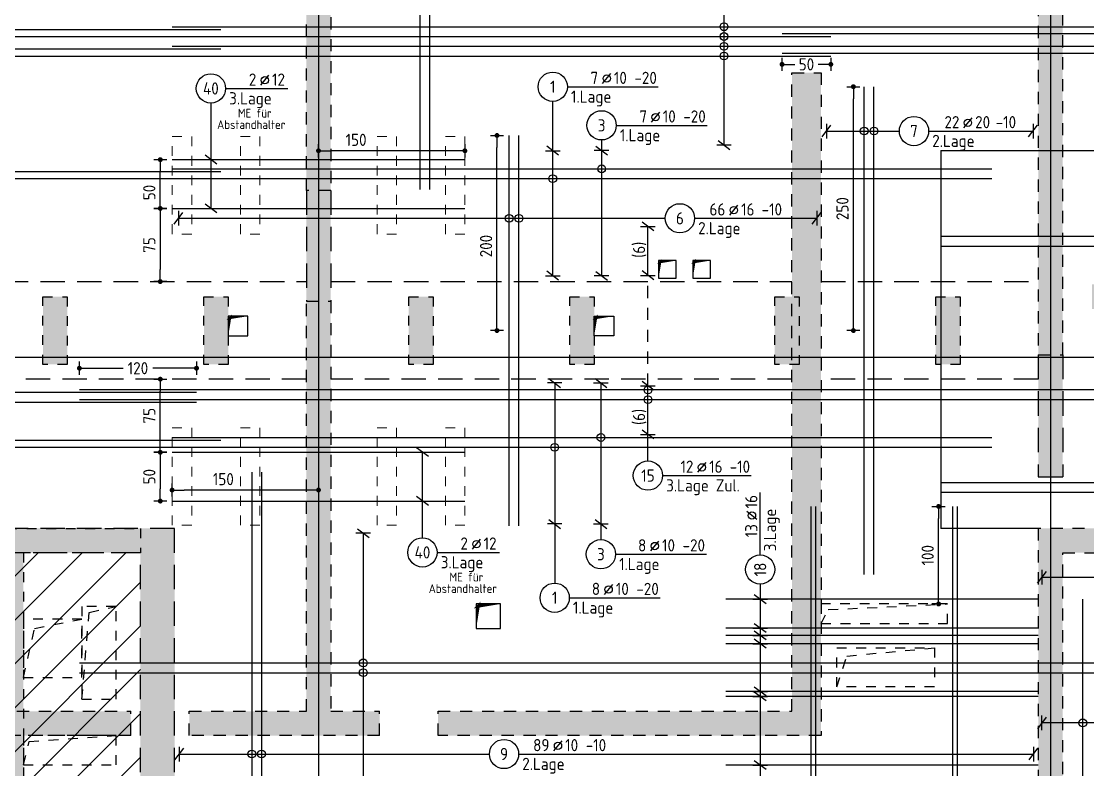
# Model space of a CAD drawing. Extents: x -10 to 81.1, y -14.9 to 49.1.
# Drawn here: x 19.01 to 29.94, y 25.48 to 33.15 of the extents above; entities that cross this region are included whole.
import ezdxf
from ezdxf.enums import TextEntityAlignment as Align

# ---------------------------------------------------------------- set-up
doc = ezdxf.new("R2010")
doc.units = 0
doc.header["$LTSCALE"] = 0.5
for name, pattern in [('AUSGEZOGEN', [1000.01, 1000, 0.01]), ('DASHED', [0.75, 0.5, -0.25]), ('DOT', [0.175, 0.05, -0.125]), ('DOT2', [0.125, 0, -0.125]), ('HIDDEN', [0.375, 0.25, -0.125]), ('HIDDEN2', [0.187, 0.125, -0.062]), ('PUNKT', [0.175, 0.05, -0.125]), ('STRICHLINIE', [0.75, 0.5, -0.25]), ('VERDECKT', [0.375, 0.25, -0.125])]:
    doc.linetypes.add(name, pattern=pattern)
for name, color, linetype in [('1.UG', 7, 'Continuous'), ('ACHSEN', 7, 'Continuous'), ('BETON', 7, 'Continuous'), ('DD', 7, 'Continuous'), ('DS', 7, 'Continuous'), ('grau_hell', 7, 'Continuous'), ('grau_mittel', 7, 'Continuous'), ('MASSE', 7, 'Continuous'), ('OBJEKT', 7, 'Continuous'), ('RND', 7, 'Continuous'), ('SCHATTEN', 7, 'Continuous'), ('TEXT', 7, 'Continuous'), ('TWP_Auflager_Schraff', 7, 'Continuous'), ('VERDECKT', 7, 'Continuous'), ('VERDECKT2', 7, 'Continuous')]:
    doc.layers.add(name, color=color, linetype=linetype)
doc.layers.add('NOPLOT', color=7, linetype='Continuous', plot=False)
doc.styles.add('txt', font='isocp.shx')
doc.dimstyles.new('DOT_I', dxfattribs={"dimscale": 0.5, "dimtxt": 0.25, "dimasz": 0.25, "dimexe": 0.1, "dimexo": 0.3, "dimgap": 0.1, "dimtad": 1, "dimdec": 3, "dimzin": 3, "dimtxsty": 'txt', "dimblk": 'DOT', "dimblk1": 'DOT', "dimblk2": 'DOT', "dimsah": 1, "dimcen": 0.1, "dimse1": 1, "dimse2": 1, "dimazin": 0, "dimtfac": 1, "dimtdec": 4, "dimtix": 1, "dimtmove": 2, "dimatfit": 3, "dimfxl": 0, "dimtvp": 1, "dimtolj": 1, "dimtzin": 0, "dimarcsym": 0})

# ---------------------------------------------------------------- blocks, each defined once
blk = doc.blocks.new('lei_gre')
at = {"layer": 'RND', "color": 7, "linetype": 'Continuous'}
for p, q in [((-0.09, -0.12), (0.09, 0.12)), ((0, 0.15), (0, -0.15))]:
    blk.add_line(p, q, dxfattribs=at)
blk = doc.blocks.new('RND_LEI')
at = {"layer": 'RND', "color": 7, "linetype": 'Continuous'}
blk.add_line((1.022, 0.066), (1.19, 0.27), dxfattribs=at)
for centre, radius in [((0, 0), 0.3), ((1.106, 0.168), 0.075)]:
    blk.add_circle(centre, radius, dxfattribs=at)
at = {"layer": 'RND', "color": 7, "linetype": 'Continuous', "style": 'txt'}
blk.add_attdef('ANZ', text='', height=0.25, dxfattribs=at).set_placement((0.931, 0.057), align=Align.RIGHT)
for tag, p in [('DUM', (1.253, 0.057)), ('ABSTD', (1.674, 0.057)), ('POSTXT', (0.374, -0.327))]:
    blk.add_attdef(tag, p, '', height=0.25, dxfattribs=at)
blk.add_attdef('POSL', text='', height=0.25, dxfattribs=at).set_placement((0, 0), align=Align.MIDDLE)
blk = doc.blocks.new('DOT')
at = {"layer": 'MASSE', "color": 7, "linetype": 'Continuous'}
for p, q in [((0, 0), (-1, 0)), ((0, 0.54), (0, -0.54))]:
    blk.add_line(p, q, dxfattribs=at)
at = {"layer": 'MASSE', "color": 7, "linetype": 'Continuous', "const_width": 0.2}
blk.add_lwpolyline([(-0.1, 0, 1), (0.1, 0, 1)], format="xyb", close=True, dxfattribs=at)
blk = doc.blocks.new('*D18')
at = {"layer": 'Defpoints', "color": 0, "linetype": 'AUSGEZOGEN', "transparency": 16777216}
for p in [(23.883, 31.979), (23.883, 31.979), (23.883, 29.979)]:
    blk.add_point(p, dxfattribs=at)
at = {"layer": 'MASSE', "color": 0, "linetype": 'AUSGEZOGEN', "lineweight": -2, "transparency": 16777216}
blk.add_line((23.883, 30.104), (23.883, 31.854), dxfattribs=at)
at = {"layer": 'MASSE', "color": 0, "linetype": 'AUSGEZOGEN', "lineweight": -2, "transparency": 16777216, "xscale": 0.125, "yscale": 0.125, "zscale": 0.125}
for p, rotation in [((23.883, 31.979), 90), ((23.883, 29.979), 270)]:
    blk.add_blockref('DOT', p, dxfattribs=dict(at, rotation=rotation))
at = {"layer": 'MASSE', "color": 0, "linetype": 'AUSGEZOGEN', "transparency": 16777216, "insert": (23.771, 30.845), "char_height": 0.125, "attachment_point": 5, "rotation": 90, "style": 'txt'}
blk.add_mtext('\\A1;200', dxfattribs=at)
blk = doc.blocks.new('*D22')
at = {"layer": 'Defpoints', "color": 0, "linetype": 'AUSGEZOGEN', "transparency": 16777216}
for p in [(27.535, 32.479), (27.535, 32.479), (27.535, 29.979)]:
    blk.add_point(p, dxfattribs=at)
at = {"layer": 'MASSE', "color": 0, "linetype": 'AUSGEZOGEN', "lineweight": -2, "transparency": 16777216}
blk.add_line((27.535, 30.104), (27.535, 32.354), dxfattribs=at)
at = {"layer": 'MASSE', "color": 0, "linetype": 'AUSGEZOGEN', "lineweight": -2, "transparency": 16777216, "xscale": 0.125, "yscale": 0.125, "zscale": 0.125}
for p, rotation in [((27.535, 32.479), 90), ((27.535, 29.979), 270)]:
    blk.add_blockref('DOT', p, dxfattribs=dict(at, rotation=rotation))
at = {"layer": 'MASSE', "color": 0, "linetype": 'AUSGEZOGEN', "transparency": 16777216, "insert": (27.423, 31.229), "char_height": 0.125, "attachment_point": 5, "rotation": 90, "style": 'txt'}
blk.add_mtext('\\A1;250', dxfattribs=at)
blk = doc.blocks.new('*D27')
at = {"layer": 'Defpoints', "color": 0, "linetype": 'AUSGEZOGEN', "transparency": 16777216}
for p in [(19.604, 29.593), (19.604, 29.593), (20.804, 29.593)]:
    blk.add_point(p, dxfattribs=at)
at = {"layer": 'MASSE', "color": 0, "linetype": 'AUSGEZOGEN', "lineweight": -2, "transparency": 16777216}
for p, q in [((19.729, 29.593), (20.054, 29.593)), ((20.679, 29.593), (20.355, 29.593))]:
    blk.add_line(p, q, dxfattribs=at)
at = {"layer": 'MASSE', "color": 0, "linetype": 'AUSGEZOGEN', "lineweight": -2, "transparency": 16777216, "xscale": 0.125, "yscale": 0.125, "zscale": 0.125, "rotation": 180}
blk.add_blockref('DOT', (19.604, 29.593), dxfattribs=at)
at = {"layer": 'MASSE', "color": 0, "linetype": 'AUSGEZOGEN', "lineweight": -2, "transparency": 16777216, "xscale": 0.125, "yscale": 0.125, "zscale": 0.125}
blk.add_blockref('DOT', (20.804, 29.593), dxfattribs=at)
at = {"layer": 'MASSE', "color": 0, "linetype": 'AUSGEZOGEN', "transparency": 16777216, "insert": (20.204, 29.593), "char_height": 0.125, "attachment_point": 5, "style": 'txt'}
blk.add_mtext('\\A1;120', dxfattribs=at)
blk = doc.blocks.new('*D31')
at = {"layer": 'Defpoints', "color": 0, "linetype": 'AUSGEZOGEN', "transparency": 16777216}
for p in [(28.408, 28.176), (28.408, 28.176), (28.408, 27.176)]:
    blk.add_point(p, dxfattribs=at)
at = {"layer": 'MASSE', "color": 0, "linetype": 'AUSGEZOGEN', "lineweight": -2, "transparency": 16777216}
blk.add_line((28.408, 27.301), (28.408, 28.051), dxfattribs=at)
at = {"layer": 'MASSE', "color": 0, "linetype": 'AUSGEZOGEN', "lineweight": -2, "transparency": 16777216, "xscale": 0.125, "yscale": 0.125, "zscale": 0.125}
for p, rotation in [((28.408, 28.176), 90), ((28.408, 27.176), 270)]:
    blk.add_blockref('DOT', p, dxfattribs=dict(at, rotation=rotation))
at = {"layer": 'MASSE', "color": 0, "linetype": 'AUSGEZOGEN', "transparency": 16777216, "insert": (28.296, 27.676), "char_height": 0.125, "attachment_point": 5, "rotation": 90, "style": 'txt'}
blk.add_mtext('\\A1;100', dxfattribs=at)
blk = doc.blocks.new('*D70')
at = {"layer": 'Defpoints', "color": 0, "linetype": 'AUSGEZOGEN', "transparency": 16777216}
for p in [(22.054, 31.822), (22.054, 31.822), (23.554, 31.822)]:
    blk.add_point(p, dxfattribs=at)
at = {"layer": 'MASSE', "color": 0, "linetype": 'AUSGEZOGEN', "lineweight": -2, "transparency": 16777216}
blk.add_line((23.429, 31.822), (22.179, 31.822), dxfattribs=at)
at = {"layer": 'MASSE', "color": 0, "linetype": 'AUSGEZOGEN', "lineweight": -2, "transparency": 16777216, "xscale": 0.125, "yscale": 0.125, "zscale": 0.125, "rotation": 180}
blk.add_blockref('DOT', (22.054, 31.822), dxfattribs=at)
at = {"layer": 'MASSE', "color": 0, "linetype": 'AUSGEZOGEN', "lineweight": -2, "transparency": 16777216, "xscale": 0.125, "yscale": 0.125, "zscale": 0.125}
blk.add_blockref('DOT', (23.554, 31.822), dxfattribs=at)
at = {"layer": 'MASSE', "color": 0, "linetype": 'AUSGEZOGEN', "transparency": 16777216, "insert": (22.439, 31.934), "char_height": 0.125, "attachment_point": 5, "style": 'txt'}
blk.add_mtext('\\A1;150', dxfattribs=at)
blk = doc.blocks.new('*D72')
at = {"layer": 'Defpoints', "color": 0, "linetype": 'AUSGEZOGEN', "transparency": 16777216}
for p in [(20.433, 31.731), (20.433, 31.731), (20.433, 31.231)]:
    blk.add_point(p, dxfattribs=at)
at = {"layer": 'MASSE', "color": 0, "linetype": 'AUSGEZOGEN', "lineweight": -2, "transparency": 16777216}
blk.add_line((20.433, 31.356), (20.433, 31.606), dxfattribs=at)
at = {"layer": 'MASSE', "color": 0, "linetype": 'AUSGEZOGEN', "lineweight": -2, "transparency": 16777216, "xscale": 0.125, "yscale": 0.125, "zscale": 0.125}
for p, rotation in [((20.433, 31.731), 90), ((20.433, 31.231), 270)]:
    blk.add_blockref('DOT', p, dxfattribs=dict(at, rotation=rotation))
at = {"layer": 'MASSE', "color": 0, "linetype": 'AUSGEZOGEN', "transparency": 16777216, "insert": (20.32, 31.394), "char_height": 0.125, "attachment_point": 5, "rotation": 90, "style": 'txt'}
blk.add_mtext('\\A1;50', dxfattribs=at)
blk = doc.blocks.new('*D73')
at = {"layer": 'Defpoints', "color": 0, "linetype": 'AUSGEZOGEN', "transparency": 16777216}
for p in [(20.433, 31.231), (20.433, 30.481), (20.433, 30.481)]:
    blk.add_point(p, dxfattribs=at)
at = {"layer": 'MASSE', "color": 0, "linetype": 'AUSGEZOGEN', "lineweight": -2, "transparency": 16777216}
blk.add_line((20.433, 31.106), (20.433, 30.606), dxfattribs=at)
at = {"layer": 'MASSE', "color": 0, "linetype": 'AUSGEZOGEN', "lineweight": -2, "transparency": 16777216, "xscale": 0.125, "yscale": 0.125, "zscale": 0.125}
for p, rotation in [((20.433, 31.231), 90), ((20.433, 30.481), 270)]:
    blk.add_blockref('DOT', p, dxfattribs=dict(at, rotation=rotation))
at = {"layer": 'MASSE', "color": 0, "linetype": 'AUSGEZOGEN', "transparency": 16777216, "insert": (20.32, 30.856), "char_height": 0.125, "attachment_point": 5, "rotation": 90, "style": 'txt'}
blk.add_mtext('\\A1;75', dxfattribs=at)
blk = doc.blocks.new('*D75')
at = {"layer": 'Defpoints', "color": 0, "linetype": 'AUSGEZOGEN', "transparency": 16777216}
for p in [(20.433, 29.481), (20.433, 29.481), (20.433, 28.731)]:
    blk.add_point(p, dxfattribs=at)
at = {"layer": 'MASSE', "color": 0, "linetype": 'AUSGEZOGEN', "lineweight": -2, "transparency": 16777216}
blk.add_line((20.433, 28.856), (20.433, 29.356), dxfattribs=at)
at = {"layer": 'MASSE', "color": 0, "linetype": 'AUSGEZOGEN', "lineweight": -2, "transparency": 16777216, "xscale": 0.125, "yscale": 0.125, "zscale": 0.125}
for p, rotation in [((20.433, 29.481), 90), ((20.433, 28.731), 270)]:
    blk.add_blockref('DOT', p, dxfattribs=dict(at, rotation=rotation))
at = {"layer": 'MASSE', "color": 0, "linetype": 'AUSGEZOGEN', "transparency": 16777216, "insert": (20.32, 29.106), "char_height": 0.125, "attachment_point": 5, "rotation": 90, "style": 'txt'}
blk.add_mtext('\\A1;75', dxfattribs=at)
blk = doc.blocks.new('*D76')
at = {"layer": 'Defpoints', "color": 0, "linetype": 'AUSGEZOGEN', "transparency": 16777216}
for p in [(20.433, 28.731), (20.433, 28.231), (20.433, 28.231)]:
    blk.add_point(p, dxfattribs=at)
at = {"layer": 'MASSE', "color": 0, "linetype": 'AUSGEZOGEN', "lineweight": -2, "transparency": 16777216}
blk.add_line((20.433, 28.606), (20.433, 28.356), dxfattribs=at)
at = {"layer": 'MASSE', "color": 0, "linetype": 'AUSGEZOGEN', "lineweight": -2, "transparency": 16777216, "xscale": 0.125, "yscale": 0.125, "zscale": 0.125}
for p, rotation in [((20.433, 28.731), 90), ((20.433, 28.231), 270)]:
    blk.add_blockref('DOT', p, dxfattribs=dict(at, rotation=rotation))
at = {"layer": 'MASSE', "color": 0, "linetype": 'AUSGEZOGEN', "transparency": 16777216, "insert": (20.32, 28.481), "char_height": 0.125, "attachment_point": 5, "rotation": 90, "style": 'txt'}
blk.add_mtext('\\A1;50', dxfattribs=at)
blk = doc.blocks.new('*D77')
at = {"layer": 'Defpoints', "color": 0, "linetype": 'AUSGEZOGEN', "transparency": 16777216}
for p in [(20.554, 28.344), (20.554, 28.344), (22.054, 28.344)]:
    blk.add_point(p, dxfattribs=at)
at = {"layer": 'MASSE', "color": 0, "linetype": 'AUSGEZOGEN', "lineweight": -2, "transparency": 16777216}
blk.add_line((21.929, 28.344), (20.679, 28.344), dxfattribs=at)
at = {"layer": 'MASSE', "color": 0, "linetype": 'AUSGEZOGEN', "lineweight": -2, "transparency": 16777216, "xscale": 0.125, "yscale": 0.125, "zscale": 0.125, "rotation": 180}
blk.add_blockref('DOT', (20.554, 28.344), dxfattribs=at)
at = {"layer": 'MASSE', "color": 0, "linetype": 'AUSGEZOGEN', "lineweight": -2, "transparency": 16777216, "xscale": 0.125, "yscale": 0.125, "zscale": 0.125}
blk.add_blockref('DOT', (22.054, 28.344), dxfattribs=at)
at = {"layer": 'MASSE', "color": 0, "linetype": 'AUSGEZOGEN', "transparency": 16777216, "insert": (21.079, 28.456), "char_height": 0.125, "attachment_point": 5, "style": 'txt'}
blk.add_mtext('\\A1;150', dxfattribs=at)
blk = doc.blocks.new('*D79')
at = {"layer": 'Defpoints', "color": 0, "linetype": 'AUSGEZOGEN', "transparency": 16777216}
for p in [(26.804, 32.708), (26.804, 32.708), (27.304, 32.708)]:
    blk.add_point(p, dxfattribs=at)
at = {"layer": 'MASSE', "color": 0, "linetype": 'AUSGEZOGEN', "lineweight": -2, "transparency": 16777216}
for p, q in [((26.929, 32.708), (26.936, 32.708)), ((27.179, 32.708), (27.173, 32.708))]:
    blk.add_line(p, q, dxfattribs=at)
at = {"layer": 'MASSE', "color": 0, "linetype": 'AUSGEZOGEN', "lineweight": -2, "transparency": 16777216, "xscale": 0.125, "yscale": 0.125, "zscale": 0.125, "rotation": 180}
blk.add_blockref('DOT', (26.804, 32.708), dxfattribs=at)
at = {"layer": 'MASSE', "color": 0, "linetype": 'AUSGEZOGEN', "lineweight": -2, "transparency": 16777216, "xscale": 0.125, "yscale": 0.125, "zscale": 0.125}
blk.add_blockref('DOT', (27.304, 32.708), dxfattribs=at)
at = {"layer": 'MASSE', "color": 0, "linetype": 'AUSGEZOGEN', "transparency": 16777216, "insert": (27.054, 32.708), "char_height": 0.125, "attachment_point": 5, "style": 'txt'}
blk.add_mtext('\\A1;50', dxfattribs=at)

msp = doc.modelspace()

# ---------------------------------------------------------------- hatches: boundary and pattern name
at = {"layer": '1.UG', "linetype": 'DOT'}
h = msp.add_hatch(dxfattribs=at)
h.set_pattern_fill('DOTS', scale=0.05, double=1)
h.set_pattern_definition([(0, (-9.57269, -37.34887), (0.0396875, 0.079375), [0, -0.079375])])
h.paths.add_polyline_path([(32.3895, 25.8013), (32.3895, 25.5513), (33.9795, 25.5513), (33.9795, 23.5763), (32.3895, 23.5763), (32.3895, 23.3263), (37.1795, 23.3263), (37.1795, 24.0363), (36.9295, 24.0363), (36.9295, 23.5763), (34.2295, 23.5763), (34.2295, 25.5513), (36.9295, 25.5513), (36.9295, 25.0863), (37.1795, 25.0863), (37.1795, 25.951), (36.9295, 25.951), (36.9295, 25.8013)], flags=17)
h.paths.add_polyline_path([(13.3545, 23.3263), (13.3545, 23.5763), (9.5895, 23.5763), (9.5895, 23.3263)], flags=17)
h.paths.add_polyline_path([(4.6895, 25.7213), (4.6895, 37.5263), (8.1795, 37.5263), (8.1795, 29.5763), (9.5545, 29.5763), (9.5545, 29.8263), (8.4295, 29.8263), (8.4295, 37.5263), (10.6795, 37.5263), (10.6795, 36.2863), (10.9295, 36.2863), (10.9295, 37.8263), (4.5295, 37.8263), (4.5295, 30.7513), (4.4795, 30.7513), (4.4795, 26.0213), (4.0245, 26.0213), (4.0245, 25.7213)])
h.paths.add_polyline_path([(10.9295, 35.1513), (10.6795, 35.1513), (10.6795, 29.5763), (10.9295, 29.5763)])
h.paths.add_polyline_path([(43.1545, 23.6013), (43.1545, 23.3013), (43.4545, 23.3013), (43.4545, 23.6013)])
h.paths.add_polyline_path([(43.4545, 30.3263), (43.1545, 30.3263), (43.1545, 29.5763), (43.4545, 29.5763)])
h.paths.add_polyline_path([(43.4545, 37.8263), (36.9295, 37.8263), (36.9295, 36.2863), (37.1795, 36.2863), (37.1795, 37.5263), (39.4295, 37.5263), (39.4295, 29.8263), (38.3045, 29.8263), (38.3045, 29.5763), (39.6795, 29.5763), (39.6795, 37.5263), (43.1545, 37.5263), (43.1545, 32.8263), (43.4545, 32.8263)])
h.paths.add_polyline_path([(36.9295, 29.8263), (35.8795, 29.8263), (35.8795, 29.5763), (37.1795, 29.5763), (37.1795, 35.1513), (36.9295, 35.1513)])
h.paths.add_polyline_path([(34.2295, 29.6313), (34.4795, 29.6313), (34.4795, 30.3263), (34.2295, 30.3263)])
h.paths.add_polyline_path([(32.3795, 30.3263), (32.1295, 30.3263), (32.1295, 29.6313), (32.3795, 29.6313)])
h.paths.add_polyline_path([(30.7295, 30.3263), (30.4795, 30.3263), (30.4795, 29.6313), (30.7295, 29.6313)])
h.paths.add_polyline_path([(28.6295, 30.3263), (28.3795, 30.3263), (28.3795, 29.6313), (28.6295, 29.6313)])
h.paths.add_polyline_path([(26.7295, 29.6313), (26.9795, 29.6313), (26.9795, 30.3263), (26.7295, 30.3263)])
h.paths.add_polyline_path([(24.6295, 29.6313), (24.8795, 29.6313), (24.8795, 30.3263), (24.6295, 30.3263)])
h.paths.add_polyline_path([(22.9795, 29.6313), (23.2295, 29.6313), (23.2295, 30.3263), (22.9795, 30.3263)])
h.paths.add_polyline_path([(21.1295, 30.3263), (20.8795, 30.3263), (20.8795, 29.6313), (21.1295, 29.6313)])
h.paths.add_polyline_path([(19.2295, 29.6313), (19.4795, 29.6313), (19.4795, 30.3263), (19.2295, 30.3263)])
h.paths.add_polyline_path([(17.1295, 29.6313), (17.3795, 29.6313), (17.3795, 30.3263), (17.1295, 30.3263)])
h.paths.add_polyline_path([(15.7295, 30.3263), (15.4795, 30.3263), (15.4795, 29.6313), (15.7295, 29.6313)])
h.paths.add_polyline_path([(13.6295, 30.3263), (13.3795, 30.3263), (13.3795, 29.6313), (13.6295, 29.6313)])
h.paths.add_polyline_path([(14.7045, 37.8263), (14.4045, 37.8263), (14.4045, 37.5263), (14.7045, 37.5263)])
h.paths.add_polyline_path([(21.9045, 37.5263), (22.2045, 37.5263), (22.2045, 37.8263), (21.9045, 37.8263)])
h.paths.add_polyline_path([(29.7045, 37.8263), (29.4045, 37.8263), (29.4045, 37.5263), (29.7045, 37.5263)])
h.paths.add_polyline_path([(31.1045, 23.5763), (19.0295, 23.5763), (19.0295, 27.7013), (20.2295, 27.7013), (20.2295, 27.9513), (17.4645, 27.9513), (17.4645, 27.7013), (17.6145, 27.7013), (17.6145, 26.5113), (14.7645, 26.5113), (14.7645, 27.7013), (16.5795, 27.7013), (16.5795, 27.9513), (8.1795, 27.9513), (8.1795, 23.3263), (8.5795, 23.3263), (8.5795, 23.5763), (8.4295, 23.5763), (8.4295, 27.7013), (14.5145, 27.7013), (14.5145, 23.5763), (14.3645, 23.5763), (14.3645, 23.3263), (14.9145, 23.3263), (14.9145, 23.5763), (14.7645, 23.5763), (14.7645, 26.2613), (17.8645, 26.2613), (17.8645, 27.7013), (18.7795, 27.7013), (18.7795, 23.5763), (15.9245, 23.5763), (15.9245, 23.3263), (31.5045, 23.3263), (31.5045, 23.5763), (31.3545, 23.5763), (31.3545, 25.5513), (31.5045, 25.5513), (31.5045, 25.8013), (31.3545, 25.8013), (31.3545, 27.7013), (36.9295, 27.7013), (36.9295, 26.836), (37.1795, 26.836), (37.1795, 27.9513), (31.1045, 27.9513)])
h.paths.add_polyline_path([(4.4795, 22.3263), (4.6895, 22.3263), (4.6895, 23.6713), (4.0245, 23.6713), (4.0245, 23.3713), (4.4795, 23.3713)])
at = {"layer": 'grau_hell', "linetype": 'AUSGEZOGEN'}
h = msp.add_hatch(dxfattribs=at)
h.set_pattern_fill('ANSI31', color=9, scale=0.1, style=0, double=1)
h.set_pattern_definition([(45, (-0.26874, 0.16787), (-0.2245064, 0.2245064), [])])
h.paths.add_polyline_path([(34.2295, 25.5513), (36.9295, 25.5513), (36.9295, 23.5763), (34.2295, 23.5763)], flags=16)
h.paths.add_polyline_path([(10.9295, 27.7013), (10.9295, 29.5763), (10.6795, 29.5763), (10.6795, 37.5263), (8.1795, 37.5263), (8.1795, 32.6613), (6.7295, 32.6613), (6.7295, 32.1963), (6.2045, 32.1963), (6.2045, 32.6135), (4.4545, 32.6135), (4.4545, 30.7513), (4.4045, 30.7513), (4.4045, 26.0213), (4.0245, 26.0213), (4.0245, 23.3713), (4.4045, 23.3713), (4.4045, 22.3263), (43.4545, 22.3263), (43.4545, 33.6135), (41.7045, 33.6135), (41.7045, 33.1963), (41.1295, 33.1963), (41.1295, 33.6613), (39.6795, 33.6613), (39.6795, 37.5263), (37.1795, 37.5263), (37.1795, 29.5763), (35.8795, 29.5763), (35.8795, 27.7013), (31.3545, 27.7013), (31.3545, 23.3263), (20.2295, 23.3263), (20.2295, 27.7013), (17.4645, 27.7013), (17.4645, 27.9513), (16.5795, 27.9513), (16.5795, 27.7013)])
at = {"layer": 'grau_hell'}
msp.add_hatch(color=9, dxfattribs=at).paths.add_polyline_path([(20.2295, 26.0763), (20.5793, 26.0763), (20.5793, 27.9513), (20.2295, 27.9513), (20.2295, 27.7013)])
h = msp.add_hatch(color=9, dxfattribs=at)
h.paths.add_polyline_path([(20.2295, 23.5763), (20.5793, 23.5763), (20.5793, 24.6196), (20.2295, 24.6196)])
h.paths.add_polyline_path([(20.2295, 24.6196), (20.5793, 24.6196), (20.5793, 25.8263), (20.2295, 25.8263)])
at = {"layer": 'grau_mittel'}
h = msp.add_hatch(color=61, dxfattribs=at)
h.paths.add_polyline_path([(11.7045, 26.0763), (11.7045, 25.8263), (13.7145, 25.8263), (13.7145, 26.0763)])
h.paths.add_polyline_path([(20.7295, 26.0763), (20.7295, 25.8263), (22.6795, 25.8263), (22.6795, 26.0763), (22.1795, 26.0763), (22.1795, 30.2813), (21.9295, 30.2813), (21.9295, 26.0763)])
h.paths.add_polyline_path([(17.6145, 26.0763), (17.6145, 26.0113), (17.3645, 26.0113), (17.3645, 26.0763), (15.0145, 26.0763), (15.0145, 26.0113), (14.7645, 26.0113), (14.7645, 26.0763), (13.7145, 26.0763), (13.7145, 25.8263), (20.1295, 25.8263), (20.1295, 26.0763)])
h.paths.add_polyline_path([(26.9045, 33.2212), (27.2045, 33.2212), (27.2045, 38.8263), (26.9045, 38.8263), (26.9045, 37.8263), (24.5595, 37.8263), (24.5595, 37.5263), (26.9045, 37.5263)])
h.paths.add_polyline_path([(27.2045, 32.6212), (26.9045, 32.6212), (26.9045, 26.0763), (23.2795, 26.0763), (23.2795, 25.8263), (27.2045, 25.8263)])
h = msp.add_hatch(color=61, dxfattribs=at)
h.paths.add_polyline_path([(37.6895, 33.5763), (37.6895, 33.3263), (37.7995, 33.3263), (37.7995, 33.5763)])
h.paths.add_polyline_path([(16.9295, 22.3263), (17.1795, 22.3263), (17.1795, 23.3263), (17.4145, 23.3263), (17.4145, 23.5763), (16.7945, 23.5763), (16.7945, 23.3263), (16.9295, 23.3263)])
h.paths.add_polyline_path([(8.1795, 28.9762), (8.4295, 28.9762), (8.4295, 29.1663), (8.1795, 29.1663)])
h.paths.add_polyline_path([(8.4295, 28.7762), (8.1795, 28.7762), (8.1795, 27.6513), (4.7545, 27.6513), (4.7545, 30.5013), (8.1795, 30.5013), (8.1795, 30.3013), (8.4295, 30.3013), (8.4295, 30.9013), (8.1795, 30.9013), (8.1795, 30.7513), (4.7545, 30.7513), (4.7545, 37.5263), (8.1795, 37.5263), (8.1795, 32.4013), (8.4295, 32.4013), (8.4295, 37.8263), (4.4545, 37.8263), (4.4545, 30.7513), (4.4045, 30.7513), (4.4045, 22.3263), (4.7545, 22.3263), (4.7545, 23.3263), (8.5495, 23.3263), (8.5495, 23.5763), (8.4295, 23.5763), (8.4295, 24.3213), (8.1795, 24.3213), (8.1795, 23.5763), (4.7545, 23.5763), (4.7545, 27.4013), (8.1795, 27.4013), (8.1795, 26.3313), (8.4295, 26.3313)])
h.paths.add_polyline_path([(11.4295, 23.5763), (11.4295, 23.3263), (14.7845, 23.3263), (14.7845, 23.5763)])
h.paths.add_polyline_path([(11.1295, 23.3263), (11.1295, 23.5763), (10.5595, 23.5763), (10.5595, 23.3263), (10.6795, 23.3263), (10.6795, 22.3263), (10.9295, 22.3263), (10.9295, 23.3263)])
h.paths.add_polyline_path([(19.6245, 23.3263), (19.6245, 23.5763), (19.4245, 23.5763), (19.4245, 23.3263)])
h.paths.add_polyline_path([(27.2845, 23.3263), (27.2845, 23.5763), (19.9244, 23.5763), (19.9244, 23.3263)])
h.paths.add_polyline_path([(31.7545, 25.5513), (32.1545, 25.5513), (32.1545, 25.8013), (32.0045, 25.8013), (32.0045, 27.5012), (31.7545, 27.5012)])
h.paths.add_polyline_path([(34.2295, 25.3512), (33.9795, 25.3512), (33.9795, 23.5763), (32.0045, 23.5763), (32.0045, 25.3511), (31.7545, 25.3511), (31.7545, 23.5763), (29.6795, 23.5763), (29.6795, 24.1963), (29.4295, 24.1963), (29.4295, 23.5763), (27.5845, 23.5763), (27.5845, 23.3263), (30.0545, 23.3263), (30.0545, 22.3263), (30.3045, 22.3263), (30.3045, 23.3263), (36.9295, 23.3263), (36.9295, 22.3263), (37.1795, 22.3263), (37.1795, 24.0363), (36.9295, 24.0363), (36.9295, 23.5763), (34.2295, 23.5763)])
h.paths.add_polyline_path([(36.7795, 27.9513), (36.7795, 27.7013), (36.9295, 27.7013), (36.9295, 26.8363), (37.1795, 26.8363), (37.1795, 27.9513)])
h.paths.add_polyline_path([(37.1795, 25.3362), (37.0995, 25.3362), (37.0995, 25.4862), (37.1795, 25.4862), (37.1795, 25.9513), (36.9295, 25.9513), (36.9295, 25.8013), (34.2295, 25.8012), (34.2295, 27.7013), (36.5295, 27.7013), (36.5295, 27.9513), (33.0395, 27.9513), (33.0395, 27.7013), (33.9795, 27.7012), (33.9795, 25.8013), (33.0395, 25.8013), (33.0395, 25.5513), (36.9295, 25.5513), (36.9295, 25.0863), (37.1795, 25.0863)])
h.paths.add_polyline_path([(36.5295, 30.2013), (36.5295, 30.4513), (35.7495, 30.4513), (35.7495, 30.2013)])
h.paths.add_polyline_path([(36.8295, 30.4513), (36.8295, 30.2013), (37.7995, 30.2013), (37.7995, 30.4513), (37.1795, 30.4513), (37.1795, 32.0963), (36.9295, 32.0963), (36.9295, 30.4513)])
h.paths.add_polyline_path([(29.9795, 30.4513), (29.9795, 30.2013), (30.8645, 30.2013), (30.8645, 30.4513)])
h.paths.add_polyline_path([(32.1545, 27.9513), (29.4295, 27.9513), (29.4295, 25.2063), (29.6795, 25.2063), (29.6795, 27.7013), (31.7545, 27.7013), (31.7545, 27.7012), (32.0045, 27.7012), (32.0045, 27.7013), (32.1545, 27.7013)])
h.paths.add_polyline_path([(31.5595, 37.6262), (31.5595, 37.5263), (35.0495, 37.5263), (35.0495, 37.6262), (35.2495, 37.6262), (35.2495, 37.5263), (36.9295, 37.5263), (36.9295, 32.3963), (37.1795, 32.3963), (37.1795, 33.3263), (37.5895, 33.3263), (37.5895, 33.5763), (37.1795, 33.5763), (37.1795, 37.5263), (39.4295, 37.5263), (39.4295, 33.5763), (38.8095, 33.5763), (38.8095, 33.3263), (39.4295, 33.3263), (39.4295, 30.4513), (38.8095, 30.4513), (38.8095, 30.2013), (39.4295, 30.2013), (39.4295, 30.0013), (39.6795, 30.0013), (39.6795, 37.5263), (43.1545, 37.5263), (43.1545, 28.3513), (39.6795, 28.3513), (39.6795, 28.5013), (39.4295, 28.5013), (39.4295, 27.1013), (39.6795, 27.1013), (39.6795, 27.4763), (39.5795, 27.4763), (39.5795, 27.8263), (39.6795, 27.8263), (39.6795, 28.1013), (43.1545, 28.1013), (43.1545, 23.2763), (39.6795, 23.2763), (39.6795, 24.0763), (39.4295, 24.0763), (39.4295, 22.8763), (39.6795, 22.8763), (39.6795, 23.0263), (43.1545, 23.0263), (43.1545, 22.3263), (43.4545, 22.3263), (43.4545, 37.8263), (29.4295, 37.8263), (29.4295, 29.7313), (29.6795, 29.7313), (29.6795, 37.5263), (31.3595, 37.5263), (31.3595, 37.6262)])
h = msp.add_hatch(color=61, dxfattribs=at)
h.paths.add_polyline_path([(22.1795, 31.4163), (21.9295, 31.4163), (21.9295, 30.2813), (22.1795, 30.2813)])
h.paths.add_polyline_path([(22.1795, 35.8913), (21.9295, 35.8913), (21.9295, 31.4163), (22.1795, 31.4163)])
h.paths.add_polyline_path([(22.1795, 37.0263), (21.9295, 37.0263), (21.9295, 35.8913), (22.1795, 35.8913)])
msp.add_hatch(color=61, dxfattribs=at).paths.add_polyline_path([(29.4295, 28.4812), (29.6795, 28.4812), (29.6795, 29.7313), (29.4295, 29.7313)])

# ---------------------------------------------------------------- linework, layer by layer
at = {"layer": '1.UG', "color": 7, "linetype": 'PUNKT', "lineweight": -2}
for points in [[(19.2295, 30.3263), (19.4795, 30.3263), (19.4795, 29.6313), (19.2295, 29.6313)], [(20.8795, 30.3263), (21.1295, 30.3263), (21.1295, 29.6313), (20.8795, 29.6313)], [(22.9795, 30.3263), (23.2295, 30.3263), (23.2295, 29.6313), (22.9795, 29.6313)], [(24.6295, 30.3263), (24.8795, 30.3263), (24.8795, 29.6313), (24.6295, 29.6313)], [(26.7295, 30.3263), (26.9795, 30.3263), (26.9795, 29.6313), (26.7295, 29.6313)], [(28.3795, 30.3263), (28.6295, 30.3263), (28.6295, 29.6313), (28.3795, 29.6313)]]:
    msp.add_lwpolyline(points, close=True, dxfattribs=at)
msp.add_lwpolyline([(8.1795, 27.9513), (16.5795, 27.9513), (16.5795, 27.7013), (14.7645, 27.7013), (14.7645, 26.5113), (17.6145, 26.5113), (17.6145, 27.7013), (17.4645, 27.7013), (17.4645, 27.9513), (20.2295, 27.9513), (20.2295, 27.7013), (19.0295, 27.7013), (19.0295, 23.5763), (31.1045, 23.5763)], dxfattribs=at)
at = {"layer": 'ACHSEN', "color": 140, "linetype": 'AUSGEZOGEN'}
for p, q in [((22.0545, 39.8263), (22.0545, 22.3263)), ((29.5545, 39.8263), (29.5545, 22.3263)), ((43.4545, 29.7013), (2.2545, 29.7013))]:
    msp.add_line(p, q, dxfattribs=at)
at = {"layer": 'BETON', "color": 6, "linetype": 'AUSGEZOGEN'}
for points in [[(25.5395, 30.5163), (25.7195, 30.5163), (25.7195, 30.6963), (25.5395, 30.6963)], [(25.8895, 30.5163), (26.0695, 30.5163), (26.0695, 30.6963), (25.8895, 30.6963)], [(21.3295, 30.1263), (21.1295, 30.1263), (21.1295, 29.9263), (21.3295, 29.9263)], [(25.0795, 29.9262), (24.8795, 29.9262), (24.8795, 30.1263), (25.0795, 30.1263)], [(23.6695, 26.9261), (23.9195, 26.9261), (23.9195, 27.1761), (23.6695, 27.1761)]]:
    msp.add_lwpolyline(points, close=True, dxfattribs=at)
at = {"layer": 'DD', "color": 7, "linetype": 'HIDDEN2'}
for p, q in [((19.7039, 27.09), (19.9795, 27.1513)), ((27.2045, 26.9763), (27.2776, 27.1179)), ((27.2776, 27.1179), (28.4995, 27.1763)), ((19.1446, 26.9253), (19.6295, 27.0213)), ((19.6295, 26.2013), (19.7039, 27.09)), ((19.0295, 26.4213), (19.1446, 26.9253)), ((27.469, 26.6427), (28.3645, 26.7263)), ((27.3645, 26.3263), (27.469, 26.6427)), ((19.0891, 25.7668), (19.9795, 25.8263)), ((19.0295, 25.5263), (19.0891, 25.7668))]:
    msp.add_line(p, q, dxfattribs=at)
for points in [[(19.6295, 26.2013), (19.9795, 26.2013), (19.9795, 27.1513), (19.6295, 27.1513)], [(27.2045, 26.9763), (28.4995, 26.9763), (28.4995, 27.1763), (27.2045, 27.1763)], [(19.0295, 26.4213), (19.6295, 26.4213), (19.6295, 27.0213), (19.0295, 27.0213)], [(27.3645, 26.7263), (28.3645, 26.7263), (28.3645, 26.3263), (27.3645, 26.3263)], [(19.9795, 25.8263), (19.0295, 25.8263), (19.0295, 25.5263), (19.9795, 25.5263)]]:
    msp.add_lwpolyline(points, close=True, dxfattribs=at)
at = {"layer": 'DS', "color": 1, "linetype": 'DASHED'}
for p, q in [((20.5793, 27.9513), (10.9545, 27.9513)), ((20.5793, 23.5763), (20.5793, 27.9513)), ((20.2295, 27.7013), (17.4645, 27.7013)), ((20.2295, 23.5763), (20.2295, 27.7013))]:
    msp.add_line(p, q, dxfattribs=at)
at = {"layer": 'grau_hell', "color": 9}
msp.add_solid([(17.4645, 27.7013), (17.4645, 27.9513), (20.2295, 27.7013), (20.2295, 27.9513)], dxfattribs=at)
at = {"layer": 'grau_hell', "color": 9, "linetype": 'AUSGEZOGEN'}
msp.add_solid([(20.2295, 26.0763), (20.5793, 26.0763), (20.2295, 25.8263), (20.5793, 25.8263)], dxfattribs=at)
at = {"layer": 'NOPLOT', "color": 191, "linetype": 'AUSGEZOGEN'}
for p, q in [((28.4295, 31.8263), (31.0417, 31.8263)), ((28.4295, 31.8263), (28.4295, 27.9513)), ((29.4295, 27.9513), (28.4295, 27.9513))]:
    msp.add_line(p, q, dxfattribs=at)
at = {"layer": 'OBJEKT', "color": 7, "linetype": 'DASHED'}
for p, q in [((10.9545, 30.4813), (21.9295, 30.4813)), ((22.1795, 30.4813), (26.9045, 30.4813)), ((27.2045, 30.4813), (29.4295, 30.4813)), ((21.9295, 29.4813), (10.9545, 29.4813)), ((26.9045, 29.4813), (22.1795, 29.4813)), ((29.4295, 29.4813), (27.2045, 29.4813))]:
    msp.add_line(p, q, dxfattribs=at)
at = {"layer": 'RND', "color": 7, "linetype": 'AUSGEZOGEN'}
for p, q in [((26.2091, 35.1783), (26.2091, 31.8811)), ((21.1014, 32.4608), (21.7414, 32.4608)), ((24.6043, 32.4784), (25.5356, 32.4784)), ((24.4543, 31.8225), (24.4543, 32.3284)), ((25.1052, 32.0827), (26.0365, 32.0827)), ((27.2588, 32.0242), (28.006, 32.0242)), ((28.306, 32.0242), (29.3758, 32.0242)), ((24.9552, 31.9327), (24.9552, 31.8244)), ((24.4543, 30.5415), (24.4543, 31.8225)), ((24.9552, 31.8244), (24.9552, 30.5409)), ((20.6195, 31.1296), (25.6075, 31.1296)), ((25.43, 30.5448), (25.43, 31.0448)), ((25.9075, 31.1296), (27.1591, 31.1296)), ((24.4741, 29.4416), (24.4741, 27.9962)), ((24.9476, 29.4413), (24.9476, 27.996)), ((25.43, 28.9127), (25.43, 29.4127)), ((25.43, 28.6427), (25.43, 28.9127)), ((25.58, 28.4927), (26.4863, 28.4927)), ((26.5798, 27.6796), (26.5798, 28.3196)), ((24.4741, 27.9962), (24.4741, 27.3899)), ((24.9476, 27.996), (24.9476, 27.8363)), ((22.5127, 27.9022), (22.5127, 24.3954)), ((23.2695, 27.705), (23.9095, 27.705)), ((25.0976, 27.6863), (26.0289, 27.6863)), ((29.4676, 27.4496), (32.6515, 27.4496)), ((24.6241, 27.2399), (25.5553, 27.2399)), ((30.702, 25.9569), (29.4663, 25.9569)), ((20.6278, 25.6381), (23.8051, 25.6381)), ((24.1051, 25.6381), (29.3809, 25.6381))]:
    msp.add_line(p, q, dxfattribs=at)
at = {"layer": 'RND', "color": 102, "linetype": 'AUSGEZOGEN'}
for p, q in [((20.9514, 32.3108), (20.9514, 31.2313)), ((23.1195, 27.855), (23.1195, 28.7313)), ((26.5798, 27.3796), (26.5798, 23.8291))]:
    msp.add_line(p, q, dxfattribs=at)
at = {"layer": 'RND', "color": 7, "linetype": 'VERDECKT'}
msp.add_line((25.43, 29.4127), (25.43, 30.5448), dxfattribs=at)
at = {"layer": 'RND', "color": 1, "linetype": 'AUSGEZOGEN'}
for points in [[(23.095, 31.4263), (23.095, 37.5263)], [(23.195, 31.4263), (23.195, 37.5263)], [(10.0545, 33.066), (21.0545, 33.066)], [(20.5545, 33.0932), (31.5545, 33.0932)], [(37.8045, 33.0204), (26.8045, 33.0204)], [(16.3045, 32.9932), (27.3045, 32.9932)], [(20.5545, 32.8932), (31.5545, 32.8932)], [(10.0545, 32.866), (21.0545, 32.866)], [(16.3045, 32.7932), (27.3045, 32.7932)], [(37.8045, 32.8204), (26.8045, 32.8204)], [(27.6457, 27.4788), (27.6457, 32.4788)], [(27.7457, 27.4788), (27.7457, 32.4788)], [(24.0077, 27.9788), (24.0077, 31.9788)], [(24.1077, 27.9788), (24.1077, 31.9788)], [(20.5545, 31.7313), (23.5545, 31.7313)], [(10.0545, 31.6089), (21.0545, 31.6089)], [(20.5545, 31.6361), (28.9545, 31.6361)], [(17.9545, 31.5361), (28.9545, 31.5361)], [(20.5545, 31.2313), (23.5545, 31.2313)], [(28.4295, 30.9454), (38.1795, 30.9454)], [(28.4295, 30.8454), (38.1795, 30.8454)], [(20.8045, 29.3427), (9.6545, 29.3427)], [(30.7545, 29.3699), (19.6045, 29.3699)], [(20.8045, 29.2427), (9.6545, 29.2427)], [(30.7545, 29.2699), (19.6045, 29.2699)], [(10.0545, 28.8551), (21.0545, 28.8551)], [(20.5545, 28.8823), (28.9545, 28.8823)], [(17.9545, 28.7823), (28.9545, 28.7823)], [(20.5545, 28.7313), (23.5545, 28.7313)], [(21.3702, 28.5263), (21.3702, 22.7263)], [(21.4702, 28.5263), (21.4702, 22.7263)], [(28.4295, 28.4226), (36.8795, 28.4226)], [(28.4295, 28.3226), (36.8795, 28.3226)], [(20.5545, 28.2313), (23.5545, 28.2313)], [(27.1015, 22.3263), (27.1015, 28.1763)], [(27.1515, 22.3263), (27.1515, 28.1763)], [(28.5524, 22.3263), (28.5524, 28.1763)], [(28.6024, 22.3263), (28.6024, 28.1763)], [(29.4295, 27.2239), (26.2295, 27.2239)], [(29.8857, 22.7263), (29.8857, 27.2263)], [(29.4295, 26.9286), (26.2295, 26.9286)], [(29.4295, 26.8531), (26.2295, 26.8531)], [(29.4295, 26.7691), (26.2295, 26.7691)], [(19.6045, 26.5719), (31.9545, 26.5719)], [(19.6045, 26.4719), (31.9545, 26.4719)], [(29.4295, 26.2786), (26.2295, 26.2786)], [(29.4295, 26.2286), (26.2295, 26.2286)], [(29.4295, 25.5239), (26.2295, 25.5239)]]:
    msp.add_lwpolyline(points, dxfattribs=at)
at = {"layer": 'RND', "color": 7, "linetype": 'AUSGEZOGEN'}
for centre in [(26.2091, 33.0932), (26.2091, 32.9932), (26.2091, 32.8932), (26.2091, 32.7932), (27.6457, 32.0242), (27.7457, 32.0242), (24.9552, 31.6361), (24.4543, 31.5361), (24.0077, 31.1296), (24.1077, 31.1296), (25.43, 29.3699), (25.43, 29.2699), (24.9476, 28.8823), (24.4741, 28.7823), (22.5127, 26.5719), (22.5127, 26.4719), (29.8857, 25.9569), (21.3702, 25.6381), (21.4702, 25.6381)]:
    msp.add_circle(centre, 0.04, dxfattribs=at)
at = {"layer": 'SCHATTEN', "color": 1, "linetype": 'AUSGEZOGEN'}
for points in [[(25.5395, 30.5163, 0, 0.0294, 0), (25.5541, 30.6951, 0, 0, 0), (25.5407, 30.6816, 0.0294, 0, 0), (25.7195, 30.6963, 0, 0, 0)], [(25.8895, 30.5163, 0, 0.0294, 0), (25.9041, 30.6951, 0, 0, 0), (25.8907, 30.6816, 0.0294, 0, 0), (26.0695, 30.6963, 0, 0, 0)], [(21.1295, 29.9263, 0, 0.0326, 0), (21.1457, 30.1249, 0, 0, 0), (21.1308, 30.11, 0.0326, 0, 0), (21.3295, 30.1263, 0, 0, 0)], [(24.8795, 29.9263, 0, 0.0326, 0), (24.8957, 30.1249, 0, 0, 0), (24.8808, 30.11, 0.0326, 0, 0), (25.0795, 30.1263, 0, 0, 0)], [(23.6695, 26.9261, 0, 0.0408, 0), (23.6898, 27.1745, 0, 0, 0), (23.6711, 27.1558, 0.0408, 0, 0), (23.9195, 27.1761, 0, 0, 0)]]:
    msp.add_lwpolyline(points, format="xyseb", dxfattribs=at)
at = {"layer": 'TWP_Auflager_Schraff', "color": 171, "linetype": 'DOT2', "lineweight": 0}
for points in [[(20.5545, 31.9687), (20.7545, 31.9687), (20.7545, 30.9687), (20.5545, 30.9687)], [(21.2545, 31.9687), (21.4545, 31.9687), (21.4545, 30.9687), (21.2545, 30.9687)], [(22.6545, 31.9687), (22.8545, 31.9687), (22.8545, 30.9687), (22.6545, 30.9687)], [(23.3545, 31.9687), (23.5545, 31.9687), (23.5545, 30.9687), (23.3545, 30.9687)], [(20.5545, 28.9831), (20.7545, 28.9831), (20.7545, 27.9831), (20.5545, 27.9831)], [(21.2545, 28.9831), (21.4545, 28.9831), (21.4545, 27.9831), (21.2545, 27.9831)], [(22.6545, 28.9831), (22.8545, 28.9831), (22.8545, 27.9831), (22.6545, 27.9831)], [(23.3545, 28.9831), (23.5545, 28.9831), (23.5545, 27.9831), (23.3545, 27.9831)]]:
    msp.add_lwpolyline(points, close=True, dxfattribs=at)
at = {"layer": 'VERDECKT', "color": 7, "linetype": 'VERDECKT', "lineweight": -2}
for p, q in [((29.4295, 37.8263), (29.4295, 29.7313)), ((29.6795, 29.7313), (29.6795, 37.5263)), ((21.9295, 31.4163), (21.9295, 35.8913)), ((22.1795, 35.8913), (22.1795, 31.4163)), ((26.9045, 26.0763), (26.9045, 32.6212)), ((27.2045, 32.6212), (27.2045, 25.8263)), ((22.1795, 31.4163), (21.9295, 31.4163)), ((21.9295, 26.0763), (21.9295, 30.2813)), ((21.9295, 30.2813), (22.1795, 30.2813)), ((22.1795, 30.2813), (22.1795, 26.0763)), ((29.4295, 29.7313), (29.6795, 29.7313)), ((32.1545, 27.9513), (29.4295, 27.9513)), ((29.4295, 27.9513), (29.4295, 25.2063)), ((29.6795, 25.2063), (29.6795, 27.7013)), ((29.6795, 27.7013), (32.1545, 27.7013)), ((17.6145, 26.0763), (20.1295, 26.0763)), ((20.7295, 26.0763), (21.9295, 26.0763)), ((22.1795, 26.0763), (22.6795, 26.0763)), ((23.2795, 26.0763), (26.9045, 26.0763)), ((20.1295, 25.8263), (13.7145, 25.8263)), ((22.6795, 25.8263), (20.7295, 25.8263)), ((27.2045, 25.8263), (23.2795, 25.8263))]:
    msp.add_line(p, q, dxfattribs=at)
at = {"layer": 'VERDECKT', "color": 7, "linetype": 'HIDDEN'}
for p, q in [((26.9045, 32.6212), (27.2045, 32.6212)), ((20.1295, 25.8263), (20.1295, 26.0763)), ((20.7295, 25.8263), (20.7295, 26.0763)), ((22.6795, 25.8263), (22.6795, 26.0763)), ((23.2795, 25.8263), (23.2795, 26.0763))]:
    msp.add_line(p, q, dxfattribs=at)
at = {"layer": 'VERDECKT2', "color": 7, "linetype": 'STRICHLINIE', "lineweight": -2}
for p, q in [((21.9295, 31.4163), (21.9295, 30.2813)), ((22.1795, 31.4163), (22.1795, 30.2813)), ((29.4295, 29.7313), (29.4295, 28.4812)), ((29.6795, 29.7313), (29.6795, 28.4812))]:
    msp.add_line(p, q, dxfattribs=at)
at = {"layer": 'VERDECKT2', "color": 7, "linetype": 'STRICHLINIE'}
msp.add_line((29.4295, 28.4812), (29.6795, 28.4812), dxfattribs=at)

# ---------------------------------------------------------------- block references
at = {"layer": 'RND', "color": 7, "linetype": 'AUSGEZOGEN', "xscale": 0.5, "yscale": 0.5, "zscale": 0.5}
for p, values in [((20.9514, 32.4608), {'POSL': '40', 'DUM': '12', 'ANZ': '2', 'POSTXT': '3.Lage'}), ((24.4543, 32.4784), {'POSL': '1', 'DUM': '10', 'ANZ': '7', 'ABSTD': '-20', 'POSTXT': '1.Lage'}), ((24.9552, 32.0827), {'POSL': '3', 'DUM': '10', 'ANZ': '7', 'ABSTD': '-20', 'POSTXT': '1.Lage'}), ((28.156, 32.0242), {'POSL': '7', 'DUM': '20', 'ANZ': '22', 'ABSTD': '-10', 'POSTXT': '2.Lage'}), ((25.7575, 31.1296), {'POSL': '6', 'DUM': '16', 'ANZ': '66', 'ABSTD': '-10', 'POSTXT': '2.Lage'}), ((25.43, 28.4927), {'POSL': '15', 'DUM': '16', 'ANZ': '12', 'ABSTD': '-10', 'POSTXT': '3.Lage Zul.'}), ((23.1195, 27.705), {'POSL': '40', 'DUM': '12', 'ANZ': '2', 'POSTXT': '3.Lage'}), ((24.9476, 27.6863), {'POSL': '3', 'DUM': '10', 'ANZ': '8', 'ABSTD': '-20', 'POSTXT': '1.Lage'}), ((24.4741, 27.2399), {'POSL': '1', 'DUM': '10', 'ANZ': '8', 'ABSTD': '-20', 'POSTXT': '1.Lage'}), ((23.9551, 25.6381), {'POSL': '9', 'DUM': '10', 'ANZ': '89', 'ABSTD': '-10', 'POSTXT': '2.Lage'})]:
    msp.add_blockref('RND_LEI', p, dxfattribs=at).add_auto_attribs(values)
for p in [(27.2588, 32.0242), (29.3758, 32.0242), (20.6195, 31.1296), (27.1591, 31.1296), (29.4676, 27.4496), (20.6278, 25.6381), (29.3809, 25.6381)]:
    msp.add_blockref('lei_gre', p, dxfattribs=at)
for p, rotation in [((26.2091, 31.8811), 270), ((24.4543, 31.8225), 90), ((24.9552, 31.8244), 270), ((20.9514, 31.7313), 90), ((20.9514, 31.2313), 90), ((25.43, 31.0448), 90), ((24.4543, 30.5415), 90), ((24.9552, 30.5409), 270), ((25.43, 30.5448), 90), ((24.4741, 29.4416), 270), ((24.9476, 29.4413), 270), ((25.43, 29.4127), 90), ((25.43, 28.9127), 90), ((23.1195, 28.7313), 90), ((23.1195, 28.2313), 89.9999999999988), ((24.4741, 27.9962), 270), ((24.9476, 27.996), 270), ((22.5127, 27.9022), 270), ((26.5798, 27.2239), 90), ((26.5798, 26.9286), 90), ((26.5798, 26.8531), 90), ((26.5798, 26.7691), 90), ((26.5798, 26.2786), 90), ((26.5798, 26.2286), 90), ((29.4663, 25.9569), 180), ((26.5798, 25.5239), 90)]:
    msp.add_blockref('lei_gre', p, dxfattribs=dict(at, rotation=rotation))
at = {"layer": 'RND', "color": 7, "linetype": 'AUSGEZOGEN', "xscale": 0.5, "yscale": 0.5, "zscale": 0.5, "rotation": 90}
msp.add_blockref('RND_LEI', (26.5798, 27.5296), dxfattribs=at).add_auto_attribs({'POSL': '18', 'DUM': '16', 'ANZ': '13', 'POSTXT': '3.Lage'})

# ---------------------------------------------------------------- texts
at = {"layer": 'RND', "color": 7, "linetype": 'AUSGEZOGEN', "style": 'txt'}
for p in [(25.3375, 30.807), (25.3375, 29.0937)]:
    msp.add_text('(6)', height=0.125, rotation=90, dxfattribs=at).set_placement(p, align=Align.MIDDLE)
at = {"layer": 'TEXT', "color": 102, "linetype": 'AUSGEZOGEN', "style": 'txt'}
for s, p in [('ME für ', (21.2277, 32.1625)), ('Abstandhalter', (21.0156, 32.0453)), ('ME für ', (23.3958, 27.4067)), ('Abstandhalter', (23.1836, 27.2894))]:
    msp.add_text(s, height=0.09, dxfattribs=at).set_placement(p)

# ---------------------------------------------------------------- dimensions: what is measured, and where the dimension line sits
at = {"layer": 'MASSE', "color": 7, "linetype": 'AUSGEZOGEN'}
for base, p1, p2, picture, middle in [((26.8045, 32.7078), (27.3045, 32.7078), (26.8045, 32.7078), '*D79', (27.0545, 32.7078)), ((22.0545, 31.8218), (23.5545, 31.8218), (22.0545, 31.8218), '*D70', (22.4387, 31.9343)), ((19.6045, 29.5929), (20.8045, 29.5929), (19.6045, 29.5929), '*D27', (20.2045, 29.5929)), ((20.5545, 28.3437), (22.0545, 28.3437), (20.5545, 28.3437), '*D77', (21.0795, 28.4562))]:
    dim = msp.add_linear_dim(base=base, p1=p1, p2=p2, dimstyle='DOT_I', override={"dimdec": 0, "dimlfac": 100}, dxfattribs=at)
    dim.commit()
    dim.dimension.update_dxf_attribs({"geometry": picture, "text_midpoint": middle, "dimtype": 160})
for base, p1, p2, picture, middle in [((27.5353, 32.4788), (27.5353, 29.9788), (27.5353, 32.4788), '*D22', (27.4228, 31.2288)), ((20.4329, 30.4813), (20.4329, 31.2313), (20.4329, 30.4813), '*D73', (20.3204, 30.8563)), ((20.4329, 29.4813), (20.4329, 28.7313), (20.4329, 29.4813), '*D75', (20.3204, 29.1063)), ((20.4329, 28.2313), (20.4329, 28.7313), (20.4329, 28.2313), '*D76', (20.3204, 28.4813)), ((28.4084, 28.1763), (28.4084, 27.1763), (28.4084, 28.1763), '*D31', (28.2959, 27.6763))]:
    dim = msp.add_linear_dim(base=base, p1=p1, p2=p2, angle=90, dimstyle='DOT_I', override={"dimdec": 0, "dimlfac": 100}, dxfattribs=at)
    dim.commit()
    dim.dimension.update_dxf_attribs({"geometry": picture, "text_midpoint": middle})
for base, p1, p2, picture, middle in [((23.883, 31.9788), (23.883, 29.9788), (23.883, 31.9788), '*D18', (23.7705, 30.8453)), ((20.4329, 31.7313), (20.4329, 31.2313), (20.4329, 31.7313), '*D72', (20.3204, 31.3943))]:
    dim = msp.add_linear_dim(base=base, p1=p1, p2=p2, angle=90, dimstyle='DOT_I', override={"dimdec": 0, "dimlfac": 100}, dxfattribs=at)
    dim.commit()
    dim.dimension.update_dxf_attribs({"geometry": picture, "text_midpoint": middle, "dimtype": 160})

doc.saveas('drawing.dxf')
